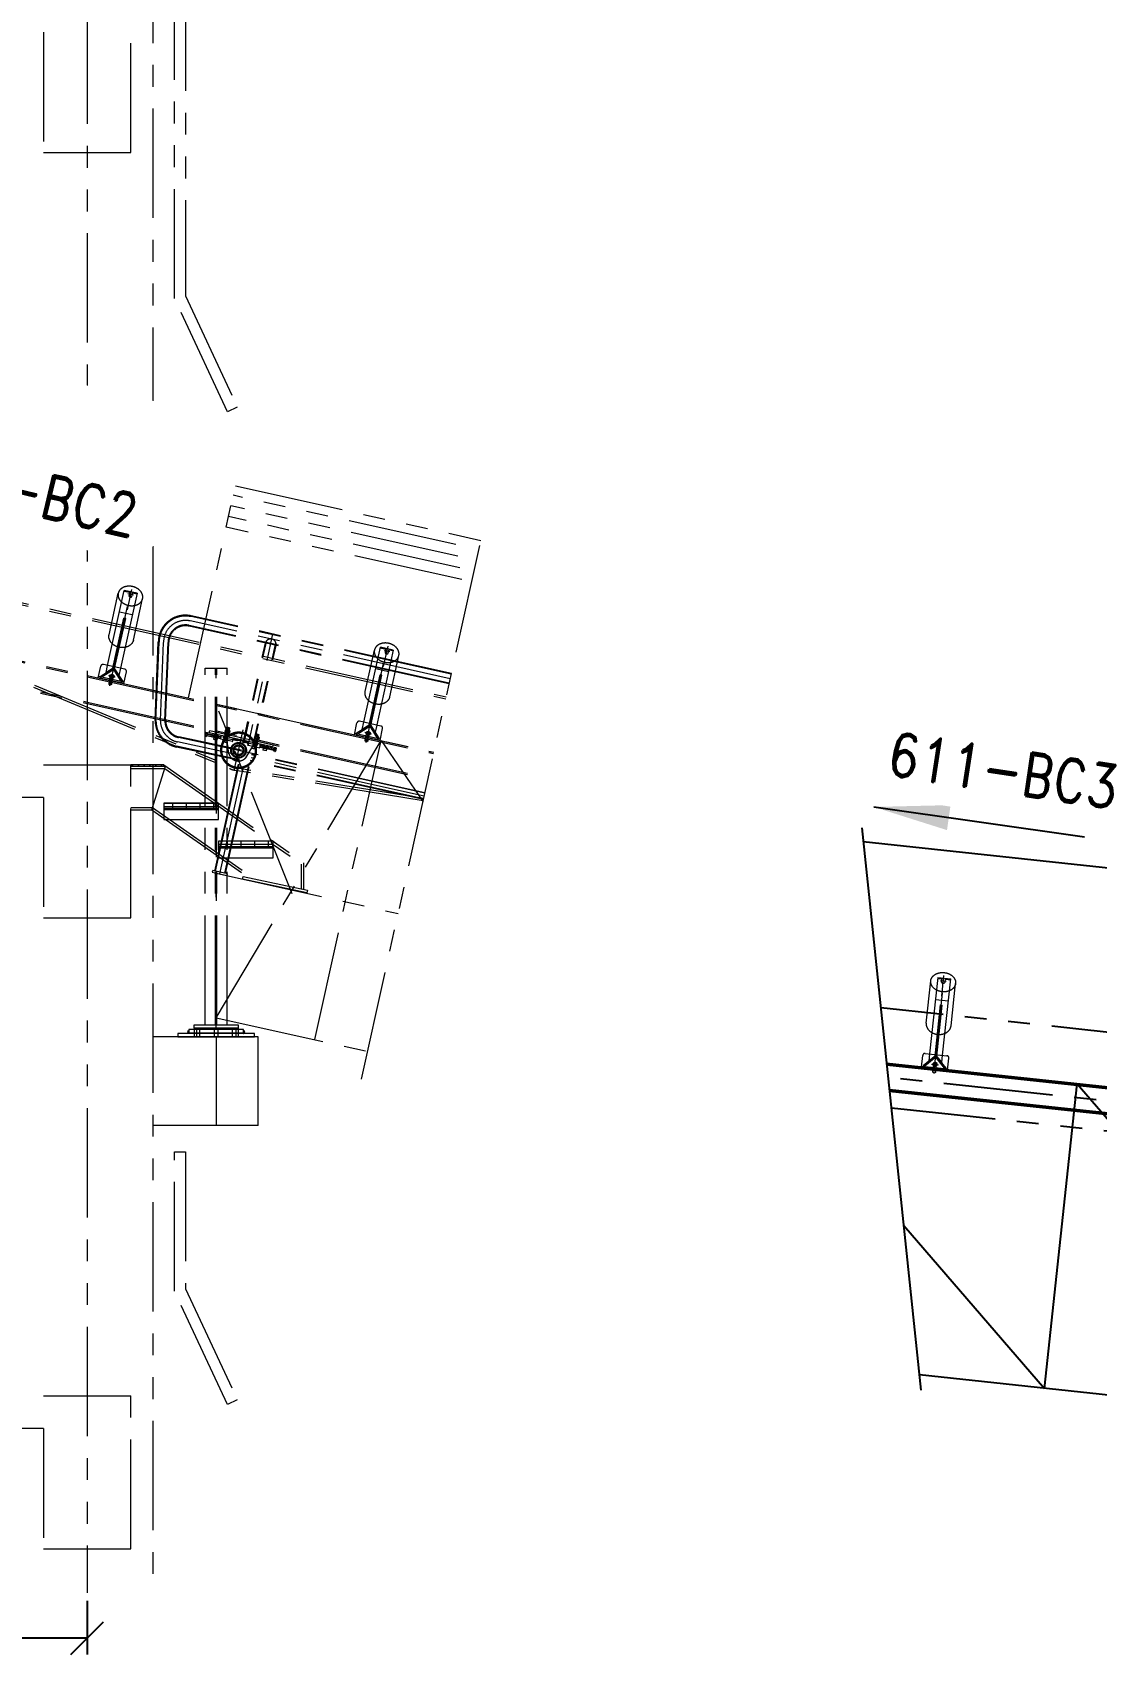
# Model space of a CAD drawing. Header units: inches. Extents: x 0 to 157513, y -28488 to 35640.
# Drawn here: x 12201 to 17066, y 14825 to 22242 of the extents above; entities that cross this region are included whole.
import ezdxf

# ---------------------------------------------------------------- set-up
doc = ezdxf.new("R2010")
doc.units = ezdxf.units.IN
doc.header["$LTSCALE"] = 400
doc.header["$MEASUREMENT"] = 0
for name, pattern in [('0', [0]), ('CENTER', [2, 1.25, -0.25, 0.25, -0.25]), ('CENTER2', [28.575, 19.05, -3.175, 3.175, -3.175]), ('HIDDEN', [9.525, 6.35, -3.175]), ('PHANTOM', [2.5, 1.25, -0.25, 0.25, -0.25, 0.25, -0.25])]:
    doc.linetypes.add(name, pattern=pattern)
doc.layers.add('BF', color=8, linetype='PHANTOM')
doc.layers.add('BF STR', color=8, linetype='PHANTOM', lineweight=5)
doc.styles.add('ROMAND', font='romand.shx', dxfattribs={"width": 0.85})
doc.styles.add('ROMANS', font='romans')
doc.linetypes.add('Amzigzag', pattern='A,0.0001,[136,genltshp.shx,S=0.04,R=0,X=0,Y=0],-11', length=11.0001)
doc.dimstyles.new('SAM2 60 SC', dxfattribs={"dimscale": 60, "dimtxt": 2.5, "dimasz": 2.5, "dimexe": 1.25, "dimexo": 0.625, "dimtad": 1, "dimtoh": 1, "dimdec": 0, "dimdsep": 46, "dimtxsty": 'ROMANS', "dimblk": 'OBLIQUE', "dimcen": 2.5, "dimclrd": 1, "dimclre": 1, "dimclrt": 256, "dimadec": 0, "dimazin": 2, "dimtfac": 1, "dimtdec": 0, "dimtofl": 0, "dimtmove": 0, "dimatfit": 3, "dimfxl": 1, "dimtolj": 1, "dimtzin": 0, "dimarcsym": 1})

# ---------------------------------------------------------------- blocks, each defined once
blk = doc.blocks.new('611bf4 strgaele')
at = {"layer": 'BF STR'}
h = blk.add_hatch(color=256, dxfattribs=at)
h.dxf.hatch_style = 1
h.paths.add_polyline_path([(-266818.1, 33035.1), (-266817.2, 33039), (-266813.3, 33038.2)])
h.paths.add_polyline_path([(-266805.5, 33036.4), (-266801.6, 33035.6), (-266802.5, 33031.7)])
h = blk.add_hatch(color=256, dxfattribs=at)
h.dxf.hatch_style = 1
h.paths.add_polyline_path([(-266576.9, 32981.7), (-266576.1, 32985.6), (-266580, 32986.4)])
h.paths.add_polyline_path([(-266587.8, 32988.2), (-266591.7, 32989), (-266592.5, 32985.1)])
for p, q in [((-267099.8, 36898.1, -169.4), (-267099.8, 29112.5, -169.4)), ((-266999.8, 35030.5, -76), (-266999.8, 36479.2, 178.1)), ((-266949.8, 36479.2, 178.1), (-266949.8, 35041.6, -76.9)), ((-267199.8, 35698.1), (-267199.8, 36398.1)), ((-267399.8, 36328.1), (-267399.8, 29112.5)), ((-267599.8, 36248.1), (-267599.8, 35698.1)), ((-267599.8, 35698.1), (-267199.8, 35698.1)), ((-266758.3, 34512.5, 8.6), (-266999.8, 35030.5, 8.6)), ((-266949.8, 35041.6, 8.6), (-266713, 34533.7, 8.6)), ((-266713, 34533.7, 8.6), (-266758.3, 34512.5, 8.6)), ((-266936.9, 33203.8, 0), (-266722.1, 34172.7, 0)), ((-265713.3, 33904.5, -103.9), (-266731.7, 34130.1, -103.8)), ((-266722.1, 34172.7), (-265599.2, 33923.8)), ((-265704.6, 33851.4, -103.9), (-266742.5, 34081.3, -103.8)), ((-269329.7, 33990.4), (-265759.9, 33199)), ((-269327.5, 34000.1), (-265757.7, 33208.7)), ((-269327.5, 34000.1), (-265757.7, 33208.7)), ((-265687.1, 33745.1, -103.9), (-266764.1, 33983.7, -103.8)), ((-265695.8, 33798.2, -103.9), (-266753.3, 34032.5, -103.8)), ((-266145.2, 31460.3), (-265599.2, 33923.8)), ((-267305.9, 33352.6, 0), (-267230, 33694.9, 0)), ((-267299.6, 33492.8, 0), (-267257.6, 33682.2, 0)), ((-267171.4, 33681.9, 0), (-267247.3, 33339.6, 0)), ((-267205.7, 33685.4, 0), (-267230.9, 33691, 0)), ((-267171.4, 33681.9, 0), (-267230, 33694.9, 0)), ((-267215.8, 33606.5, 0), (-267195.2, 33699.5, 0)), ((-267187, 33673.5, 0), (-267213.5, 33679.4, 0)), ((-267204.9, 33689.3, 0), (-267209.1, 33670.3, 0)), ((-267194.9, 33667.2, 0), (-267190.7, 33686.2, 0)), ((-267172.3, 33678, 0), (-267191.6, 33682.3, 0)), ((-268568.3, 33635.4, -169.4), (-266738.6, 32877, -640.4)), ((-268564.3, 33644.6, -169.4), (-266745.2, 32890.9, -640.4)), ((-267295.8, 33259.4, 0), (-267215.7, 33621, 0)), ((-267188, 33468.1, 0), (-267146, 33657.5, 0)), ((-267282.2, 33339.4, 0), (-267231.3, 33569, 0)), ((-267274.4, 33337.6, 0), (-267223.5, 33567.3, 0)), ((-267193.3, 33583.2, 0), (-267251.9, 33596.2, 0)), ((-267223.5, 33567.3, 0), (-267231.3, 33569, 0)), ((-265744.5, 33268.3, 0), (-266933.8, 33532, 0)), ((-265743.7, 33271.8, 0), (-266933.1, 33535.5, 0)), ((-265739.3, 33291.7, 0), (-266928.6, 33555.4, 0)), ((-265734.9, 33311.6, 0), (-266924.2, 33575.3, 0)), ((-265734.1, 33315.1, 0), (-266923.5, 33578.8, 0)), ((-268368.1, 33515, -10023.7), (-267399.8, 33300.3, -10023.7)), ((-268366.8, 33520.8, -10023.7), (-267399.8, 33306.5, -10023.7)), ((-267088.7, 33100, 0), (-267074.3, 33457.9, 0)), ((-267085.1, 33100, 0), (-267070.7, 33457.9, 0)), ((-267064.7, 33100, 0), (-267050.3, 33457.8, 0)), ((-267044.3, 33100, 0), (-267029.9, 33457.8, 0)), ((-267040.7, 33100, 0), (-267026.3, 33457.8, 0)), ((-266815.8, 32411.9, 0), (-266584.7, 33454.6, 0)), ((-266812.3, 32411.1, 0), (-266578.6, 33465.5, 0)), ((-266793.1, 32398.7, 0), (-266549.9, 33496.1, 0)), ((-266770.5, 32401.9, 0), (-266536.8, 33456.2, 0)), ((-268393.8, 33398.8, -10023.7), (-267399.8, 33178.4, -10023.7)), ((-268392.5, 33404.7, -10023.7), (-267399.8, 33184.6, -10023.7)), ((-266767, 32401.1, 0), (-266535.8, 33443.8, 0)), ((-266134.3, 33092.9, 0), (-266058.5, 33435.2, 0)), ((-266128, 33233.1, 0), (-266086, 33422.5, 0)), ((-265999.9, 33422.2, 0), (-266075.8, 33079.9, 0)), ((-266034.2, 33425.7, 0), (-266059.3, 33431.3, 0)), ((-265999.9, 33422.2, 0), (-266058.5, 33435.2, 0)), ((-266044.3, 33346.8, 0), (-266023.6, 33439.8, 0)), ((-266015.5, 33413.8, 0), (-266042, 33419.7, 0)), ((-266033.3, 33429.6, 0), (-266037.5, 33410.6, 0)), ((-266023.4, 33407.4, 0), (-266019.2, 33426.4, 0)), ((-266000.7, 33418.3, 0), (-266020, 33422.5, 0)), ((-266016.4, 33208.3, 0), (-265974.4, 33397.8, 0)), ((-267399.8, 33306.5), (-265814, 32954.9)), ((-267349.3, 33295.3, 0), (-267337.4, 33349, 0)), ((-267340.8, 33301.8, 0), (-267277.5, 33342, 0)), ((-267340.2, 33300.9, 0), (-267340.8, 33301.8, 0)), ((-267340.8, 33301.8, 0), (-267340.2, 33300.9, 0)), ((-267333.3, 33299.4, 0), (-267286.9, 33328.9, 0)), ((-267227.9, 33334.9, 0), (-267325.5, 33356.6, 0)), ((-267313.3, 33319.3, 0), (-267306, 33352.2, 0)), ((-267277.5, 33342, 0), (-267313.3, 33319.3, 0)), ((-267270.9, 33298.4, 0), (-267301.9, 33305.3, 0)), ((-267274.2, 33299.1, 0), (-267298.6, 33304.5, 0)), ((-267296.6, 33283.6, 0), (-267292.3, 33303.1, 0)), ((-267296, 33298.8, 0), (-267293.8, 33308.6, 0)), ((-267293.8, 33308.6, 0), (-267284.3, 33311.6, 0)), ((-267284.3, 33311.6, 0), (-267276.9, 33304.8, 0)), ((-267276.9, 33304.8, 0), (-267279.1, 33295.1, 0)), ((-267277.5, 33342, 0), (-267237.2, 33278.8, 0)), ((-267254.7, 33306.3, 0), (-267277.5, 33342, 0)), ((-267274.5, 33326.2, 0), (-267245, 33279.8, 0)), ((-267247.4, 33339.3, 0), (-267254.7, 33306.3, 0)), ((-267232.2, 33269.3, 0), (-267220.3, 33323, 0)), ((-266859.9, 31709, 0), (-266859.9, 33339.7, 0)), ((-266859.9, 33339.7, 0), (-266759.9, 33339.7, 0)), ((-266812.9, 31709, 0), (-266812.9, 33339.7, 0)), ((-266809.9, 31693.3, 0), (-266809.9, 33339.7, 0)), ((-266806.9, 31709, 0), (-266806.9, 33339.7, 0)), ((-266759.9, 31709, 0), (-266759.9, 33339.7, 0)), ((-266124.3, 32999.7, 0), (-266044.1, 33361.2, 0)), ((-266110.6, 33079.6, 0), (-266059.7, 33309.3, 0)), ((-266102.8, 33077.9, 0), (-266051.9, 33307.6, 0)), ((-266021.8, 33323.5, 0), (-266080.3, 33336.5, 0)), ((-266051.9, 33307.6, 0), (-266059.7, 33309.3, 0)), ((-267399.8, 33300.3), (-265815.3, 32949)), ((-267232.2, 33269.3, 0), (-267349.3, 33295.3, 0)), ((-267230.9, 33275.1, 0), (-267348, 33301.1, 0)), ((-267299.6, 33270.2, 0), (-267296.6, 33283.6, 0)), ((-267288.6, 33292.1, 0), (-267296, 33298.8, 0)), ((-267279.1, 33295.1, 0), (-267288.6, 33292.1, 0)), ((-267287.9, 33267.6, 0), (-267284.9, 33281, 0)), ((-267284.9, 33281, 0), (-267280.6, 33300.5, 0)), ((-267238.1, 33278.3, 0), (-267237.2, 33278.8, 0)), ((-267399.8, 33184.6), (-265839.7, 32838.7)), ((-267399.8, 33178.4), (-265841, 32832.9)), ((-266809.9, 33175.7, 0), (-265814, 32954.9, 0)), ((-266462.6, 32308.2, 0), (-266809.9, 33175.7, 0)), ((-266809.9, 33175.7, 0), (-266809.9, 31741.7, 0)), ((-266177.8, 33035.6, 0), (-266165.9, 33089.3, 0)), ((-266169.2, 33042, 0), (-266106, 33082.3, 0)), ((-266056.3, 33075.2, 0), (-266153.9, 33096.8, 0)), ((-266141.7, 33059.5, 0), (-266134.4, 33092.5, 0)), ((-266106, 33082.3, 0), (-266141.7, 33059.5, 0)), ((-266106, 33082.3, 0), (-266065.7, 33019.1, 0)), ((-266083.2, 33046.5, 0), (-266106, 33082.3, 0)), ((-266075.8, 33079.5, 0), (-266083.2, 33046.5, 0)), ((-266694.1, 32960.9, 0), (-266981.9, 33022.2, 0)), ((-266693.3, 32964.4, 0), (-266981.1, 33025.7, 0)), ((-266786.3, 33021.9, -640.4), (-266863, 33038.9, -640.4)), ((-266858.6, 33045, -640.4), (-266861.6, 33031.7, -640.4)), ((-266860.5, 33029.1, -640.4), (-266854, 33027.6, -640.4)), ((-266859.7, 33033.5, -640.4), (-266853.1, 33032.1, -640.4)), ((-266857.6, 33042.4, -640.4), (-266851.1, 33041, -640.4)), ((-266856.6, 33046.9, -640.4), (-266850.1, 33045.4, -640.4)), ((-266850.1, 33045.4, -640.4), (-266854, 33027.6, -640.4)), ((-266853.2, 33031.6, -640.4), (-266820.5, 33024.4, -640.4)), ((-266852.9, 33032.6, -640.4), (-266820.2, 33025.4, -640.4)), ((-266851.2, 33040.4, -640.4), (-266818.5, 33033.1, -640.4)), ((-266851, 33041.4, -640.4), (-266818.3, 33034.2, -640.4)), ((-266841.6, 33044.4, -640.4), (-266839.4, 33054.2, -640.4)), ((-266551.7, 32980.2, -640.4), (-266841.6, 33044.4, -640.4)), ((-266839.4, 33054.2, -640.4), (-266549.5, 32989.9, -640.4)), ((-266823.7, 33030.2, -640.4), (-266798.4, 33024.6, -640.4)), ((-266818.1, 33035.1, -640.4), (-266822.6, 33014.6, -640.4)), ((-266822.6, 33014.6, -640.4), (-266807, 33011.2, -640.4)), ((-266804.8, 33020.9, -640.4), (-266820.5, 33024.4, -640.4)), ((-266804.8, 33020.9, -640.4), (-266820.5, 33024.4, -640.4)), ((-266804.6, 33021.9, -640.4), (-266820.2, 33025.4, -640.4)), ((-266802.9, 33029.7, -640.4), (-266818.5, 33033.1, -640.4)), ((-266802.7, 33030.7, -640.4), (-266818.3, 33034.2, -640.4)), ((-266802.7, 33030.7, -640.4), (-266818.3, 33034.2, -640.4)), ((-266818.1, 33035.1, -640.4), (-266817.2, 33039, -640.4)), ((-266813.3, 33038.2, -640.4), (-266818.1, 33035.1, -640.4)), ((-266809.9, 31741.7, 0), (-266056, 33008.6, 0)), ((-266802.5, 33031.7, -640.4), (-266807, 33011.2, -640.4)), ((-266805.5, 33036.4, -640.4), (-266802.5, 33031.7, -640.4)), ((-266804.8, 33020.9, -640.4), (-266790.7, 33017.8, -640.4)), ((-266804.6, 33021.9, -640.4), (-266789.5, 33018.6, -640.4)), ((-266802.9, 33029.7, -640.4), (-266787.8, 33026.3, -640.4)), ((-266802.7, 33030.7, -640.4), (-266788.5, 33027.6, -640.4)), ((-266802.5, 33031.7, -640.4), (-266801.6, 33035.6, -640.4)), ((-266788.5, 33027.6, -640.4), (-266790.7, 33017.8, -640.4)), ((-266789.5, 33018.6, -640.4), (-266790.7, 33017.8, -640.4)), ((-266790, 33016, -640.4), (-266786.5, 33032.2, -640.4)), ((-266790, 33016, -640.4), (-266755.5, 33008.4, -640.4)), ((-266787.7, 33026.5, -640.4), (-266789.5, 33018.4, -640.4)), ((-266788.5, 33027.6, -640.4), (-266787.8, 33026.3, -640.4)), ((-266786.5, 33032.2, -640.4), (-266733.7, 33020.5, -640.4)), ((-266779.2, 33004.7, -640.4), (-266777.7, 33011.8, -640.4)), ((-266779.2, 33004.7, -640.4), (-266778, 33003.6, -640.4)), ((-266778.7, 33012, -640.4), (-266778.4, 33013.5, -640.4)), ((-266778.7, 33012, -640.4), (-266777.7, 33011.8, -640.4)), ((-266778.4, 33013.5, -640.4), (-266756, 33008.5, -640.4)), ((-266777.7, 33011.8, -640.4), (-266757.4, 33007.3, -640.4)), ((-266775.9, 33021.4, -640.4), (-266774.1, 33029.5, -640.4)), ((-266775.9, 33021.4, -640.4), (-266754.9, 33016.7, -640.4)), ((-266714.9, 33007.9, -640.4), (-266775.9, 33021.4, -640.4)), ((-266775.5, 33012.8, -640.4), (-266773.7, 33020.9, -640.4)), ((-266773.1, 33012.3, -640.4), (-266771.4, 33019.9, -640.4)), ((-266771.4, 33019.9, -640.4), (-266760.8, 33067.6, -640.4)), ((-266771.1, 33020, -640.4), (-266771.4, 33019.9, -640.4)), ((-266760.6, 33067.6, -640.4), (-266771.1, 33020, -640.4)), ((-266771.1, 33020, -640.4), (-266759.8, 33017.5, -640.4)), ((-266768.3, 33038.4, -640.4), (-266770.4, 33028.7, -640.4)), ((-266767.4, 33058, -640.4), (-266769.5, 33048.5, -640.4)), ((-266749.2, 33044, -640.4), (-266769.5, 33048.5, -640.4)), ((-266769.1, 33002.5, -640.4), (-266767.5, 33009.5, -640.4)), ((-266768.3, 33038.4, -640.4), (-266766.5, 33046.3, -640.4)), ((-266767.4, 33058, -640.4), (-266765.9, 33058.5, -640.4)), ((-266767, 33048, -640.4), (-266767.3, 33046.5, -640.4)), ((-266767.3, 33046.5, -640.4), (-266752.1, 33043.1, -640.4)), ((-266748.3, 33054.6, -640.4), (-266765.9, 33058.5, -640.4)), ((-266759.8, 33044.4, -640.4), (-266765.3, 33019.7, -640.4)), ((-266763, 33057.8, -640.4), (-266760.4, 33069.2, -640.4)), ((-266760.2, 33069.3, -640.4), (-266762.8, 33057.8, -640.4)), ((-266761.3, 33009.7, -640.4), (-266759.6, 33017.3, -640.4)), ((-266760.4, 33069.2, -640.4), (-266760.2, 33069.3, -640.4)), ((-266748.9, 33066.8, -640.4), (-266760.2, 33069.3, -640.4)), ((-266749.3, 33065, -640.4), (-266759.8, 33017.5, -640.4)), ((-266759.8, 33017.5, -640.4), (-266759.6, 33017.3, -640.4)), ((-266759.6, 33017.3, -640.4), (-266749.1, 33065, -640.4)), ((-266757.3, 33055.8, -640.4), (-266759.4, 33046.3, -640.4)), ((-266758.9, 33009.1, -640.4), (-266757.1, 33017.2, -640.4)), ((-266751.5, 32947.6, -640.4), (-266758.9, 33009.1, -640.4)), ((-266758.9, 33000.2, -640.4), (-266757.4, 33007.3, -640.4)), ((-266757.5, 33054.7, -640.4), (-266753.8, 33071.5, -640.4)), ((-266756.3, 33007, -640.4), (-266757.4, 33007.3, -640.4)), ((-266754.6, 33035.4, -640.4), (-266756.8, 33025.6, -640.4)), ((-266756.3, 33007, -640.4), (-266756, 33008.5, -640.4)), ((-266737.3, 33004.4, -640.4), (-266755.2, 33008.3, -640.4)), ((-266754.6, 33035.4, -640.4), (-266752.9, 33043.3, -640.4)), ((-266751.8, 33044.6, -640.4), (-266752.1, 33043.1, -640.4)), ((-266748.9, 33066.8, -640.4), (-266751.4, 33055.3, -640.4)), ((-266751.2, 33055.2, -640.4), (-266748.7, 33066.6, -640.4)), ((-266747.1, 33053.5, -640.4), (-266749.2, 33044, -640.4)), ((-266748.7, 33066.6, -640.4), (-266748.9, 33066.8, -640.4)), ((-266747.1, 33053.5, -640.4), (-266748.3, 33054.6, -640.4)), ((-266733.7, 33006.6, -640.4), (-266731.3, 33017.5, -640.4)), ((-266666, 33001.3, -640.4), (-266729.1, 33015.3, -640.4)), ((-266727.8, 32871.8, -640.4), (-266686.7, 33057.2, -640.4)), ((-266637.4, 32990.2, -640.4), (-266626.5, 33039.5, -640.4)), ((-266626.2, 33039.6, -640.4), (-266637.2, 32990.3, -640.4)), ((-266634.3, 33008.7, -640.4), (-266636.5, 32999, -640.4)), ((-266633.5, 33028.3, -640.4), (-266635.6, 33018.8, -640.4)), ((-266635.6, 33018.8, -640.4), (-266615.3, 33014.3, -640.4)), ((-266634.3, 33008.7, -640.4), (-266632.6, 33016.6, -640.4)), ((-266633.5, 33028.3, -640.4), (-266631.9, 33028.8, -640.4)), ((-266633, 33018.3, -640.4), (-266633.4, 33016.8, -640.4)), ((-266618.1, 33013.4, -640.4), (-266633.4, 33016.8, -640.4)), ((-266631.9, 33028.8, -640.4), (-266614.4, 33024.9, -640.4)), ((-266625.8, 33014.7, -640.4), (-266631.3, 32990, -640.4)), ((-266626.5, 33039.5, -640.4), (-266626.2, 33039.6, -640.4)), ((-266626.2, 33039.6, -640.4), (-266614.9, 33037.1, -640.4)), ((-266614.9, 33037.1, -640.4), (-266625.9, 32987.8, -640.4)), ((-266625.7, 32987.6, -640.4), (-266614.8, 33036.9, -640.4)), ((-266623.3, 33026.1, -640.4), (-266625.4, 33016.6, -640.4)), ((-266623.6, 33024.8, -640.4), (-266619.9, 33041.5, -640.4)), ((-266620.7, 33005.7, -640.4), (-266622.8, 32995.9, -640.4)), ((-266620.7, 33005.7, -640.4), (-266618.9, 33013.6, -640.4)), ((-266617.8, 33014.9, -640.4), (-266618.1, 33013.4, -640.4)), ((-266613.2, 33023.8, -640.4), (-266615.3, 33014.3, -640.4)), ((-266614.8, 33036.9, -640.4), (-266614.9, 33037.1, -640.4)), ((-266613.2, 33023.8, -640.4), (-266614.4, 33024.9, -640.4)), ((-266359, 31641.7, 0), (-266056, 33008.6, 0)), ((-266060.6, 33009.6, 0), (-266177.8, 33035.6, 0)), ((-266059.3, 33015.4, 0), (-266176.5, 33041.4, 0)), ((-266168.7, 33041.2, 0), (-266169.2, 33042, 0)), ((-266169.2, 33042, 0), (-266168.7, 33041.2, 0)), ((-266161.8, 33039.7, 0), (-266115.4, 33069.2, 0)), ((-266099.4, 33038.7, 0), (-266130.4, 33045.5, 0)), ((-266128, 33010.5, 0), (-266125.1, 33023.9, 0)), ((-266102.7, 33039.4, 0), (-266127.1, 33044.8, 0)), ((-266125.1, 33023.9, 0), (-266120.7, 33043.4, 0)), ((-266124.4, 33039.1, 0), (-266122.2, 33048.9, 0)), ((-266117, 33032.3, 0), (-266124.4, 33039.1, 0)), ((-266122.2, 33048.9, 0), (-266112.7, 33051.9, 0)), ((-266107.5, 33035.3, 0), (-266117, 33032.3, 0)), ((-266116.3, 33007.9, 0), (-266113.3, 33021.3, 0)), ((-266113.3, 33021.3, 0), (-266109, 33040.8, 0)), ((-266112.7, 33051.9, 0), (-266105.3, 33045.1, 0)), ((-266105.3, 33045.1, 0), (-266107.5, 33035.3, 0)), ((-266103, 33066.4, 0), (-266073.4, 33020.1, 0)), ((-266066.5, 33018.5, 0), (-266065.7, 33019.1, 0)), ((-266060.6, 33009.6, 0), (-266048.7, 33063.3, 0)), ((-266056, 33008.6, 0), (-265864, 32729, 0)), ((-266703.7, 32917.6, 0), (-266991.5, 32978.9, 0)), ((-266702.9, 32921.1, 0), (-266990.7, 32982.4, 0)), ((-266698.5, 32941, 0), (-266986.3, 33002.3, 0)), ((-266797, 32984.2, -640.4), (-266618.2, 32944.5, -640.4)), ((-266778, 33003.6, -640.4), (-266760.5, 32999.8, -640.4)), ((-266758.9, 33000.2, -640.4), (-266760.5, 32999.8, -640.4)), ((-266620.9, 32987, -640.4), (-266682, 33000.6, -640.4)), ((-266674.2, 32930.5, -640.4), (-266641.5, 32983.1, -640.4)), ((-266665.4, 32991.5, -640.4), (-266663, 33002.4, -640.4)), ((-266663.1, 32987.9, -640.4), (-266640.3, 32982.8, -640.4)), ((-266659.5, 33004.1, -640.4), (-266606.8, 32992.4, -640.4)), ((-265855.4, 32767.8, 0), (-266646.8, 32943.3, 0)), ((-265854.9, 32770.4, 0), (-266646.2, 32945.8, 0)), ((-266645.3, 32975, -640.4), (-266643.7, 32982.1, -640.4)), ((-266645.3, 32975, -640.4), (-266644.1, 32974, -640.4)), ((-266644.8, 32982.3, -640.4), (-266644.5, 32983.8, -640.4)), ((-266644.8, 32982.3, -640.4), (-266643.7, 32982.1, -640.4)), ((-266622, 32978.8, -640.4), (-266644.5, 32983.8, -640.4)), ((-266626.5, 32970.1, -640.4), (-266644.1, 32974, -640.4)), ((-266623.4, 32977.6, -640.4), (-266643.7, 32982.1, -640.4)), ((-266641.5, 32983.1, -640.4), (-266639.8, 32991.2, -640.4)), ((-266640.3, 32982.8, -640.4), (-266610.4, 32976.2, -640.4)), ((-266639.1, 32982.6, -640.4), (-266637.4, 32990.2, -640.4)), ((-266637.2, 32990.3, -640.4), (-266637.4, 32990.2, -640.4)), ((-266625.9, 32987.8, -640.4), (-266637.2, 32990.3, -640.4)), ((-266635.1, 32972.8, -640.4), (-266633.6, 32979.8, -640.4)), ((-266627.4, 32980, -640.4), (-266625.7, 32987.6, -640.4)), ((-266625, 32970.5, -640.4), (-266626.5, 32970.1, -640.4)), ((-266625.9, 32987.8, -640.4), (-266625.7, 32987.6, -640.4)), ((-266625, 32970.5, -640.4), (-266623.4, 32977.6, -640.4)), ((-266624.9, 32979.4, -640.4), (-266623.2, 32987.5, -640.4)), ((-266622.4, 32977.3, -640.4), (-266623.4, 32977.6, -640.4)), ((-266622.4, 32977.3, -640.4), (-266622, 32978.8, -640.4)), ((-266620.9, 32987, -640.4), (-266619.1, 32995.1, -640.4)), ((-266611.3, 32983.1, -640.4), (-266534.6, 32966.1, -640.4)), ((-266610.4, 32976.2, -640.4), (-266606.8, 32992.4, -640.4)), ((-266608.1, 32986.6, -640.4), (-266609.9, 32978.6, -640.4)), ((-266609.8, 32978.8, -640.4), (-266609.1, 32977.5, -640.4)), ((-266594.7, 32975.4, -640.4), (-266609.8, 32978.8, -640.4)), ((-266606.9, 32987.3, -640.4), (-266609.1, 32977.5, -640.4)), ((-266594.9, 32974.4, -640.4), (-266609.1, 32977.5, -640.4)), ((-266606.9, 32987.3, -640.4), (-266608.1, 32986.5, -640.4)), ((-266593, 32983.2, -640.4), (-266608.1, 32986.5, -640.4)), ((-266592.8, 32984.2, -640.4), (-266606.9, 32987.3, -640.4)), ((-266573.9, 32974.9, -640.4), (-266599.1, 32980.4, -640.4)), ((-266592.5, 32985.1, -640.4), (-266597.1, 32964.6, -640.4)), ((-266581.5, 32961.2, -640.4), (-266597.1, 32964.6, -640.4)), ((-266594.9, 32974.4, -640.4), (-266590.3, 32973.4, -640.4)), ((-266594.9, 32974.4, -640.4), (-266579.3, 32970.9, -640.4)), ((-266594.7, 32975.4, -640.4), (-266579.1, 32971.9, -640.4)), ((-266593, 32983.2, -640.4), (-266577.4, 32979.7, -640.4)), ((-266592.8, 32984.2, -640.4), (-266588.1, 32983.1, -640.4)), ((-266592.8, 32984.2, -640.4), (-266577.1, 32980.7, -640.4)), ((-266592.5, 32985.1, -640.4), (-266591.7, 32989, -640.4)), ((-266587.8, 32988.2, -640.4), (-266592.5, 32985.1, -640.4)), ((-266576.9, 32981.7, -640.4), (-266581.5, 32961.2, -640.4)), ((-266580, 32986.4, -640.4), (-266576.9, 32981.7, -640.4)), ((-266546.6, 32963.7, -640.4), (-266579.3, 32970.9, -640.4)), ((-266546.4, 32964.7, -640.4), (-266579.1, 32971.9, -640.4)), ((-266544.7, 32972.4, -640.4), (-266577.4, 32979.7, -640.4)), ((-266544.4, 32973.4, -640.4), (-266577.1, 32980.7, -640.4)), ((-266576.9, 32981.7, -640.4), (-266576.1, 32985.6, -640.4)), ((-266549.5, 32989.9, -640.4), (-266551.7, 32980.2, -640.4)), ((-266543.5, 32977.5, -640.4), (-266547.5, 32959.7, -640.4)), ((-266541, 32958.2, -640.4), (-266547.5, 32959.7, -640.4)), ((-266539.9, 32962.7, -640.4), (-266546.5, 32964.1, -640.4)), ((-266538, 32971.6, -640.4), (-266544.5, 32973, -640.4)), ((-266537, 32976, -640.4), (-266543.5, 32977.5, -640.4)), ((-266536, 32973.4, -640.4), (-266539, 32960.1, -640.4)), ((-272599.8, 32898.1), (-267199.8, 32898.1)), ((-267199.8, 32198.1), (-267199.8, 32898.1)), ((-267049.8, 32898.1), (-267199.8, 32898.1)), ((-267199.8, 32898.1), (-267199.8, 32892.1)), ((-267199.8, 32892.1), (-267041.3, 32892.1)), ((-267199.8, 32892.1), (-267049.8, 32892.1)), ((-267199.8, 32881.1), (-267044.7, 32881.1)), ((-267194.8, 32892.1), (-267188.8, 32898.1)), ((-267168.3, 32892.1), (-267162.3, 32898.1)), ((-267141.8, 32892.1), (-267135.8, 32898.1)), ((-267115.3, 32892.1), (-267109.3, 32898.1)), ((-267104.3, 32692.1), (-267041.3, 32892.1)), ((-267088.8, 32892.1), (-267082.8, 32898.1)), ((-267062.3, 32892.1), (-267056.3, 32898.1)), ((-267049.8, 32898.1), (-266409.7, 32450.1)), ((-267049.8, 32892.1), (-267049.8, 32898.1)), ((-267044.7, 32881.1), (-266420.7, 32444.3)), ((-265863.1, 32733.2, -221.2), (-266722.4, 32872.5, -640.4)), ((-265860.9, 32743.3, 0), (-266711.6, 32881.8, 0)), ((-265861.8, 32739.1, 0), (-266653.2, 32914.6, 0)), ((-265861.2, 32741.7, 0), (-266652.6, 32917.1, 0)), ((-265858.3, 32754.7, 0), (-266649.7, 32930.2, 0)), ((-267599.8, 32748.1, -1749.7), (-272199.8, 32748.1, -1749.7)), ((-267599.8, 32748.1), (-267599.8, 32198.1)), ((-267049.8, 32723.1), (-267049.8, 32698.1)), ((-266799.8, 32723.1), (-267049.8, 32723.1)), ((-267049.8, 32723), (-266799.8, 32723)), ((-267008.2, 32698.1), (-267008.2, 32723.1)), ((-266945.7, 32698.1), (-266945.7, 32723.1)), ((-266883.2, 32698.1), (-266883.2, 32723.1)), ((-266820.7, 32698.1), (-266820.7, 32723.1)), ((-266799.8, 32698.1), (-266799.8, 32723.1)), ((-267199.8, 32703.1), (-267100.8, 32703.1)), ((-267199.8, 32692.1), (-267104.3, 32692.1)), ((-267104.3, 32692.1), (-266660.1, 32381.2)), ((-267100.8, 32703.1), (-266632.6, 32375.3)), ((-267049.8, 32707.4), (-266799.8, 32707.4)), ((-267049.8, 32698.1), (-266799.8, 32698.1)), ((-266799.8, 32698.1), (-267049.8, 32698.1)), ((-267049.8, 32698.1), (-267049.8, 32648.1)), ((-266799.8, 32692.1), (-267049.8, 32692.1)), ((-267049.8, 32648.1), (-266799.8, 32648.1)), ((-266799.8, 32648.1), (-266799.8, 32698.1)), ((-266799.8, 32548.1), (-266799.8, 32523.1)), ((-266549.8, 32548.1), (-266799.8, 32548.1)), ((-266799.8, 32535.5), (-266549.8, 32535.5)), ((-266799.8, 32523.1), (-266549.8, 32523.1)), ((-266549.8, 32523.1), (-266799.8, 32523.1)), ((-266799.8, 32523.1), (-266799.8, 32473.1)), ((-266549.8, 32517.1), (-266799.8, 32517.1)), ((-266758.2, 32523.1), (-266758.2, 32548.1)), ((-266695.7, 32523.1), (-266695.7, 32548.1)), ((-266633.2, 32523.1), (-266633.2, 32548.1)), ((-266570.7, 32523.1), (-266570.7, 32548.1)), ((-266549.8, 32523.1), (-266549.8, 32548.1)), ((-266549.8, 32473.1), (-266549.8, 32523.1)), ((-266825.6, 32414.1, 0), (-266827.3, 32406.3, 0)), ((-266757.2, 32398.9, 0), (-266825.6, 32414.1, 0)), ((-266799.8, 32473.1), (-266549.8, 32473.1)), ((-266420.7, 32444.3), (-266420.7, 32330.3)), ((-266409.7, 32450.1), (-266409.7, 32328)), ((-266827.3, 32406.3, 0), (-266759, 32391.1, 0)), ((-266817, 32403.9, 0), (-265977.3, 32217.8, 0)), ((-266759, 32391.1, 0), (-266757.2, 32398.9, 0)), ((-266689, 32375.1, -169.4), (-266686.5, 32386.8, -169.4)), ((-266394.8, 32312.5, -169.4), (-266689, 32375.1, -169.4)), ((-266686.5, 32386.8, -169.4), (-266392.3, 32324.3, -169.4)), ((-266607.4, 32357.7), (-266606.9, 32357.3)), ((-266392.3, 32324.3, -169.4), (-266394.8, 32312.5, -169.4)), ((-267599.8, 32198.1), (-267199.8, 32198.1)), ((-266634.9, 31670, 0), (-266984.9, 31670, 0)), ((-266984.9, 31670, 0), (-266984.9, 31654, 0)), ((-266939.5, 31675.1, 0), (-266936.8, 31684.6, 0)), ((-266934.9, 31684, 0), (-266937.6, 31674.6, 0)), ((-266936.8, 31684.6, 0), (-266934.9, 31684, 0)), ((-266935.6, 31672, 0), (-266684.1, 31672, 0)), ((-266684, 31670, 0), (-266935.6, 31670, 0)), ((-266684.9, 31688, 0), (-266934.9, 31688, 0)), ((-266934.9, 31688, 0), (-266934.9, 31672, 0)), ((-266934.9, 31672, 0), (-266684.9, 31672, 0)), ((-266909.9, 31693.3, 0), (-266909.9, 31709, 0)), ((-266909.9, 31709, 0), (-266709.9, 31709, 0)), ((-266909.9, 31693.3, 0), (-266909.9, 31654, 0)), ((-266709.9, 31693.3, 0), (-266909.9, 31693.3, 0)), ((-266884.1, 31693.3, 0), (-266899.9, 31693.3, 0)), ((-266899.9, 31693.3, 0), (-266899.9, 31654, 0)), ((-266884.1, 31654, 0), (-266884.1, 31693.3, 0)), ((-266817.7, 31693.3, 0), (-266802, 31693.3, 0)), ((-266817.7, 31654, 0), (-266817.7, 31693.3, 0)), ((-266809.9, 31741.7, 0), (-266116.9, 31588.1, 0)), ((-266802, 31693.3, 0), (-266802, 31654, 0)), ((-266735.6, 31693.3, 0), (-266719.9, 31693.3, 0)), ((-266735.6, 31654, 0), (-266735.6, 31693.3, 0)), ((-266719.9, 31693.3, 0), (-266719.9, 31654, 0)), ((-266709.9, 31709, 0), (-266709.9, 31693.3, 0)), ((-266709.9, 31693.3, 0), (-266709.9, 31654, 0)), ((-266684.9, 31672, 0), (-266684.9, 31688, 0)), ((-266684.9, 31684, 0), (-266682.9, 31684.6, 0)), ((-266682.1, 31674.6, 0), (-266684.9, 31684, 0)), ((-266682.9, 31684.6, 0), (-266680.2, 31675.1, 0)), ((-266634.9, 31654, 0), (-266634.9, 31670, 0)), ((-266617.7, 31654, 0), (-267099.8, 31654, 0)), ((-266984.9, 31654, 0), (-266634.9, 31654, 0)), ((-266899.9, 31654, 0), (-266884.1, 31654, 0)), ((-266802, 31654, 0), (-266817.7, 31654, 0)), ((-266809.9, 31654, 0), (-266809.9, 31248, 0)), ((-266719.9, 31654, 0), (-266735.6, 31654, 0)), ((-266617.7, 31248, 0), (-266617.7, 31654, 0)), ((-266617.7, 31248, 0), (-267099.8, 31248, 0)), ((-266999.8, 30490.9, -242.1), (-266999.8, 31127.8, 12)), ((-266999.8, 31127.8, 12), (-266949.8, 31127.8, 12)), ((-266949.8, 31127.8, 12), (-266949.8, 30502, -243.1)), ((-266758.3, 29972.9, -157.6), (-266999.8, 30490.9, -157.6)), ((-266949.8, 30502, -157.6), (-266713, 29994, -157.6)), ((-272599.8, 30013.4), (-267199.8, 30013.4)), ((-267199.8, 29313.4), (-267199.8, 30013.4)), ((-266713, 29994, -157.6), (-266758.3, 29972.9, -157.6)), ((-267599.8, 29863.4, -1749.7), (-272199.8, 29863.4, -1749.7)), ((-267599.8, 29863.4), (-267599.8, 29313.4)), ((-267599.8, 29313.4), (-267199.8, 29313.4))]:
    blk.add_line(p, q, dxfattribs=at)
for centre, radius in [((-267286.4, 33301.8, 0), 8.66), ((-267286.4, 33301.8, 0), 7), ((-267286.4, 33301.8, 0), 6), ((-267293.7, 33268.9, 0), 6), ((-266122.2, 33009.2, 0), 6), ((-266114.9, 33042.1, 0), 8.66), ((-266114.9, 33042.1, 0), 7), ((-266114.9, 33042.1, 0), 6), ((-266707.3, 32964.3, -640.4), 35.7), ((-266707.3, 32964.3, -640.4), 32.3), ((-266707.3, 32964.3, -640.4), 24.9), ((-266707.3, 32964.3, -640.4), 20)]:
    blk.add_circle(centre, radius, dxfattribs=at)
for centre, radius, start, end in [((-267201, 33673.4, 0), 8.66, 200.65857, 314.34098), ((-266950.3, 33457.8, 0), 124, 77.5, 179.95), ((-266950.3, 33457.8, 0), 120.4, 77.5, 179.95), ((-266950.3, 33457.8, 0), 100, 77.5, 179.95), ((-266950.3, 33457.8, 0), 79.6, 77.5, 179.95), ((-266950.3, 33457.8, 0), 76, 77.5, 179.95), ((-266560.5, 33448.2, 0), 25, 349.83828, 165.16172), ((-266029.4, 33413.6, 0), 8.66, 200.65857, 314.34098), ((-267327.7, 33346.8, 0), 10, 77.49977, 167.49977), ((-267286.4, 33301.8, 0), 5, 62.4581, 7.47277), ((-267282.1, 33321.3, 0), 9, 32.49977, 122.49977), ((-267230, 33325.2, 0), 10, 347.49977, 77.49977), ((-267336, 33303.6, 0), 5, 212.49977, 302.49977), ((-267240.7, 33282.5, 0), 5, 212.49977, 302.49977), ((-266964.7, 33099.9, 0), 124, 179.95, 257.5), ((-266964.7, 33099.9, 0), 120.4, 179.95, 257.5), ((-266964.7, 33099.9, 0), 100, 179.95, 257.5), ((-266964.7, 33099.9, 0), 79.6, 179.95, 257.5), ((-266964.7, 33099.9, 0), 76, 179.95, 257.5), ((-266156.1, 33087.1, 0), 10, 77.49977, 167.49977), ((-266859.2, 33031.1, -640.4), 2.46, 99.38784, 237.68384), ((-266852.9, 33036.7, -640.4), 7.43, 129.90488, 205.09512), ((-266856.2, 33044.4, -640.4), 2.45, 99.25889, 235.74111), ((-266707.3, 32964.3, -640.4), 82.5, 121.68105, 33.31895), ((-266707.3, 32964.3, -640.4), 77.7, 117.86759, 37.13241), ((-266770.4, 33020.4, -640.4), 18, 240.72135, 257.5), ((-266766.1, 33040.1, -640.4), 18, 77.5, 94.27865), ((-266766.1, 33040.1, -640.4), 18, 60.72135, 77.5), ((-266755.9, 33037.8, -640.4), 18, 77.5, 94.27865), ((-266755.9, 33037.8, -640.4), 18, 60.72135, 77.5), ((-266707.3, 32964.3, -640.4), 82.5, 33.31895, 121.68105), ((-266707.3, 32964.3, -640.4), 77.7, 37.13241, 117.86759), ((-266736.7, 33007.3, -640.4), 3, 257.5, 347.5), ((-266734.4, 33017.6, -640.4), 3, 6.36346, 77.5), ((-266728.4, 33018.3, -640.4), 3, 186.36346, 257.5), ((-266705.2, 32973.5, -640.4), 35.7, 49.34608, 105.65392), ((-266632.1, 33010.4, -640.4), 18, 77.5, 94.27865), ((-266632.1, 33010.4, -640.4), 18, 60.72135, 77.5), ((-266622, 33008.1, -640.4), 18, 77.5, 94.27865), ((-266622, 33008.1, -640.4), 18, 60.72135, 77.5), ((-266164.5, 33043.9, 0), 5, 212.49977, 302.49977), ((-266114.9, 33042.1, 0), 5, 62.4581, 7.47277), ((-266110.5, 33061.6, 0), 9, 32.49977, 122.49977), ((-266069.2, 33022.7, 0), 5, 212.49977, 302.49977), ((-266058.5, 33065.4, 0), 10, 347.49977, 77.49977), ((-266770.4, 33020.4, -640.4), 18, 257.5, 274.27865), ((-266760.3, 33018.1, -640.4), 18, 240.72135, 257.5), ((-266760.3, 33018.1, -640.4), 18, 257.5, 274.27865), ((-266708.1, 32960.4, -640.4), 45.2, 196.35525, 318.64475), ((-266665.3, 33004.3, -640.4), 3, 257.5, 328.63654), ((-266662.5, 32990.8, -640.4), 3, 167.5, 257.5), ((-266660.2, 33001.2, -640.4), 3, 77.5, 148.63654), ((-266636.5, 32990.7, -640.4), 18, 240.72135, 257.5), ((-266636.5, 32990.7, -640.4), 18, 257.5, 274.27865), ((-266626.3, 32988.5, -640.4), 18, 240.72135, 257.5), ((-266626.3, 32988.5, -640.4), 18, 257.5, 274.27865), ((-266541.4, 32960.7, -640.4), 2.46, 277.31616, 55.61216), ((-266544.7, 32968.4, -640.4), 7.43, 309.90488, 25.09512), ((-266538.4, 32974, -640.4), 2.45, 279.25889, 55.74111), ((-266705.9, 32963.5, -640.4), 92.6, 242.36656, 259.69924), ((-266935.6, 31674, 0), 4, 164, 270), ((-266935.6, 31674, 0), 2, 163.99918, 270.00082), ((-266684.1, 31674, 0), 3.99, 269.75557, 16.24443), ((-266684.1, 31674, 0), 2, 270.00007, 16.00172)]:
    blk.add_arc(centre, radius, start, end, dxfattribs=at)
at = {"layer": 'BF STR', "extrusion": (0, 0, -1)}
for centre in [(-267201.8, 33669.9, 0), (-266030.2, 33410.1, 0)]:
    blk.add_ellipse(centre, major_axis=(55.8, -12.4), ratio=0.770678, dxfattribs=at)
for centre in [(-267243.8, 33480.4, 0), (-266072.2, 33220.7, 0)]:
    blk.add_ellipse(centre, major_axis=(55.8, -12.4), ratio=0.805134, start_param=0, end_param=3.141593, dxfattribs=at)
blk = doc.blocks.new('611bf4strgesv')
at = {"layer": 'BF', "linetype": 'Amzigzag', "ltscale": 25}
blk.add_line((-15851.9, 27529.2, 405), (-15581.7, 24958.3, 405), dxfattribs=at)
at = {"layer": 'BF', "linetype": '0'}
blk.add_line((-15845.3, 27466.5, 301.2), (-13392.3, 27203.8, 301.2), dxfattribs=at)
at = {"layer": 'BF', "linetype": 'CENTER2', "lineweight": 9}
for p, q in [((-15487, 26758.5, 405), (-15476.9, 26853.2, 405)), ((-15492.9, 26831.2, 405), (-15465.9, 26828.3, 405)), ((-15517.6, 26445.2, 405), (-15482.5, 26772.3, 405)), ((-15533.2, 26448.9, 405), (-15501.6, 26445.6, 405))]:
    blk.add_line(p, q, dxfattribs=at)
at = {"layer": 'BF', "lineweight": 9}
for p, q in [((-15557.6, 26636.2, 405), (-15536.9, 26829.2, 405)), ((-15505, 26844.1, 405), (-15542.4, 26495.5, 405)), ((-15505, 26844.1, 405), (-15445.4, 26837.7, 405)), ((-15487.4, 26822.7, 405), (-15485.4, 26842, 405)), ((-15482.7, 26489.1, 405), (-15445.4, 26837.7, 405)), ((-15471, 26840.5, 405), (-15473, 26821.1, 405)), ((-15444, 26624, 405), (-15423.3, 26817, 405)), ((-15515.8, 26743.6, 405), (-15456.1, 26737.2, 405)), ((-15579.2, 26433.8, 405), (-15573.3, 26488.4, 405)), ((-15562.3, 26497.3, 405), (-15462.9, 26486.7, 405)), ((-15579.2, 26433.8, 405), (-15459.9, 26421, 405)), ((-15526.9, 26414.4, 405), (-15525.5, 26428, 405)), ((-15525.5, 26453.1, 405), (-15526.5, 26443.2, 405)), ((-15526.5, 26443.2, 405), (-15518.4, 26437.3, 405)), ((-15516.3, 26457.2, 405), (-15525.5, 26453.1, 405)), ((-15518.4, 26437.3, 405), (-15509.3, 26441.4, 405)), ((-15508.2, 26451.3, 405), (-15516.3, 26457.2, 405)), ((-15515, 26413.1, 405), (-15513.5, 26426.7, 405)), ((-15509.3, 26441.4, 405), (-15508.2, 26451.3, 405)), ((-15459.9, 26421, 405), (-15454, 26475.7, 405))]:
    blk.add_line(p, q, dxfattribs=at)
at = {"layer": 'BF', "lineweight": 9, "ltscale": 0.2}
for p, q in [((-15505.4, 26840.2, 405), (-15485.8, 26838.1, 405)), ((-15471.4, 26836.5, 405), (-15445.8, 26833.8, 405))]:
    blk.add_line(p, q, dxfattribs=at)
at = {"layer": 'BF'}
for p, q in [((-8520.8, 25928.6, 405), (-15765.3, 26705.1, 405)), ((-8019.8, 25560.6, 575.3), (-15731.9, 26387.3, 575.3)), ((-10271, 25663.6, 405), (-15717.2, 26247.4, 405))]:
    blk.add_line(p, q, dxfattribs=at)
at = {"layer": 'BF', "lineweight": 9, "ltscale": 0.5}
for p, q in [((-15517.4, 26485, 405), (-15492.3, 26718.9, 405)), ((-15509.4, 26484.2, 405), (-15484.3, 26718.1, 405)), ((-15492.3, 26718.9, 405), (-15484.3, 26718.1, 405)), ((-15513, 26488.2, 405), (-15571.4, 26441.1, 405)), ((-15542.4, 26495.2, 405), (-15546, 26461.6, 405)), ((-15546, 26461.6, 405), (-15513, 26488.2, 405)), ((-15465.9, 26429.8, 405), (-15513, 26488.2, 405)), ((-15513, 26488.2, 405), (-15486.4, 26455.2, 405)), ((-15486.4, 26455.2, 405), (-15482.8, 26488.8, 405)), ((-15578.5, 26439.7, 405), (-15459.2, 26426.9, 405)), ((-15570.7, 26440.4, 405), (-15571.4, 26441.1, 405)), ((-15520.9, 26474.1, 405), (-15563.7, 26439.6, 405)), ((-15473.7, 26430, 405), (-15508.2, 26472.8, 405)), ((-15466.7, 26429.2, 405), (-15465.9, 26429.8, 405)), ((-15465.9, 26429.8, 405), (-15466.7, 26429.2, 405))]:
    blk.add_line(p, q, dxfattribs=at)
at = {"layer": 'BF', "linetype": 'CENTER', "ltscale": 5}
for p, q in [((-13474.8, 26208.6, 405.1), (-15738.6, 26451.3, 405.1)), ((-15016.8, 24965.9, 405.1), (-14867.6, 26357.9, 405.1)), ((-14867.6, 26357.9, 405.1), (-13525.4, 24806, 405.1)), ((-15660.8, 25710.4, 405.1), (-15016.8, 24965.9, 405.1)), ((-13325.1, 24784.5, 405.1), (-15589, 25027.2, 405.1))]:
    blk.add_line(p, q, dxfattribs=at)
at = {"layer": 'BF', "ltscale": 10}
for p, q in [((-13427.1, 26203.1, 405), (-15738.6, 26450.8, 405)), ((-13427.9, 26196.1, 405), (-15737.8, 26443.7, 405)), ((-13439.7, 26085.8, 405), (-15726, 26330.8, 405)), ((-13440.4, 26078.8, 405), (-15725.2, 26323.7, 405))]:
    blk.add_line(p, q, dxfattribs=at)
at = {"layer": 'BF', "linetype": 'CENTER', "lineweight": 9}
blk.add_line((-15529.8, 26448.6, 405), (-15505, 26445.9, 405), dxfattribs=at)
at = {"layer": 'BF', "linetype": 'HIDDEN', "lineweight": 9}
for p, q in [((-15525.5, 26428, 405), (-15523.3, 26447.9, 405)), ((-15513.5, 26426.7, 405), (-15511.4, 26446.6, 405))]:
    blk.add_line(p, q, dxfattribs=at)
at = {"layer": 'BF', "lineweight": 9}
for centre, radius in [((-15521, 26413.7, 405), 6), ((-15517.4, 26447.2, 405), 8.66), ((-15517.4, 26447.2, 405), 7), ((-15517.4, 26447.2, 405), 6)]:
    blk.add_circle(centre, radius, dxfattribs=at)
for centre, radius, start, end in [((-15479.7, 26826.6, 405), 8.66, 207.04079, 320.7232), ((-15563.4, 26487.4, 405), 10, 83.88199, 173.88199), ((-15463.9, 26476.7, 405), 10, 353.88199, 83.88199), ((-15517.4, 26447.2, 405), 5, 153.90899, 98.92366)]:
    blk.add_arc(centre, radius, start, end, dxfattribs=at)
at = {"layer": 'BF', "lineweight": 9, "ltscale": 0.5}
for centre, radius, start, end in [((-15566.9, 26443.5, 405), 5, 218.88199, 308.88199), ((-15515.2, 26467.1, 405), 9, 38.88199, 128.88199), ((-15469.8, 26433.1, 405), 5, 218.88199, 308.88199)]:
    blk.add_arc(centre, radius, start, end, dxfattribs=at)
at = {"layer": 'BF', "lineweight": 9}
blk.add_ellipse((-15480.1, 26823.1, 405), major_axis=(-56.8, 6.1), ratio=0.770678, dxfattribs=at)
blk.add_ellipse((-15500.8, 26630.1, 405), major_axis=(-56.8, 6.1), ratio=0.805134, start_param=0, end_param=3.141593, dxfattribs=at)
blk = doc.blocks.new('_OBLIQUE')
at = {"color": 0, "linetype": 'ByBlock'}
blk.add_line((-0.5, -0.5), (0.5, 0.5), dxfattribs=at)
blk = doc.blocks.new('*D80')
at = {"color": 1, "lineweight": -2}
for p, q in [((9950.9, 15070.7), (9950.9, 14825.4)), ((12450.9, 15070.7), (12450.9, 14825.4)), ((12450.9, 14900.4), (9950.9, 14900.4))]:
    blk.add_line(p, q, dxfattribs=at)
at = {"layer": 'Defpoints', "color": 0}
for p in [(9950.9, 15108.2, -159.8), (12450.9, 15108.2, 169.4), (9950.9, 14900.4)]:
    blk.add_point(p, dxfattribs=at)
at = {"color": 1, "lineweight": -2, "xscale": 150, "yscale": 150, "zscale": 150, "rotation": 180}
blk.add_blockref('_OBLIQUE', (9950.9, 14900.4), dxfattribs=at)
at = {"color": 1, "lineweight": -2, "xscale": 150, "yscale": 150, "zscale": 150}
blk.add_blockref('_OBLIQUE', (12450.9, 14900.4), dxfattribs=at)
at = {"insert": (11200.9, 15012.9), "char_height": 150, "attachment_point": 5, "style": 'ROMANS'}
blk.add_mtext('\\A1;2500', dxfattribs=at)

msp = doc.modelspace()

# ---------------------------------------------------------------- linework, layer by layer
at = {"color": 3}
msp.add_line((16047.7, 18700.9), (17010.9, 18563.7), dxfattribs=at)
msp.add_solid([(16382.7, 18594.9, 0.1), (16399, 18709.2, 0.1), (16047.8, 18700.9, 0.1)], dxfattribs=at)

# ---------------------------------------------------------------- block references
msp.add_blockref('611bf4strgesv', (31845.3, -8923.4, -372.4))
at = {"layer": 'BF'}
msp.add_blockref('611bf4 strgaele', (279850.7, -14004.3, 169.4), dxfattribs=at)

# ---------------------------------------------------------------- dimensions: what is measured, and where the dimension line sits
dim = msp.add_linear_dim(base=(9950.9, 14900.4), p1=(12450.9, 15108.2, 169.4), p2=(9950.9, 15108.2, -159.8), dimstyle='SAM2 60 SC')
dim.commit()
dim.dimension.update_dxf_attribs({"geometry": '*D80', "text_midpoint": (11200.9, 15012.9)})

# ---------------------------------------------------------------- next in the draw order: texts
at = {"char_height": 200, "attachment_point": 1, "style": 'ROMAND', "bg_fill": 2}
for s, insert, rotation in [('\\P611-BC2', (11742.2, 20691, 3.4), 346.82896), ('\\P611-BC3', (16179.6, 19376.1, 3.4), 351.39854)]:
    msp.add_mtext(s, dxfattribs=dict(at, insert=insert, rotation=rotation))

doc.saveas('drawing.dxf')
